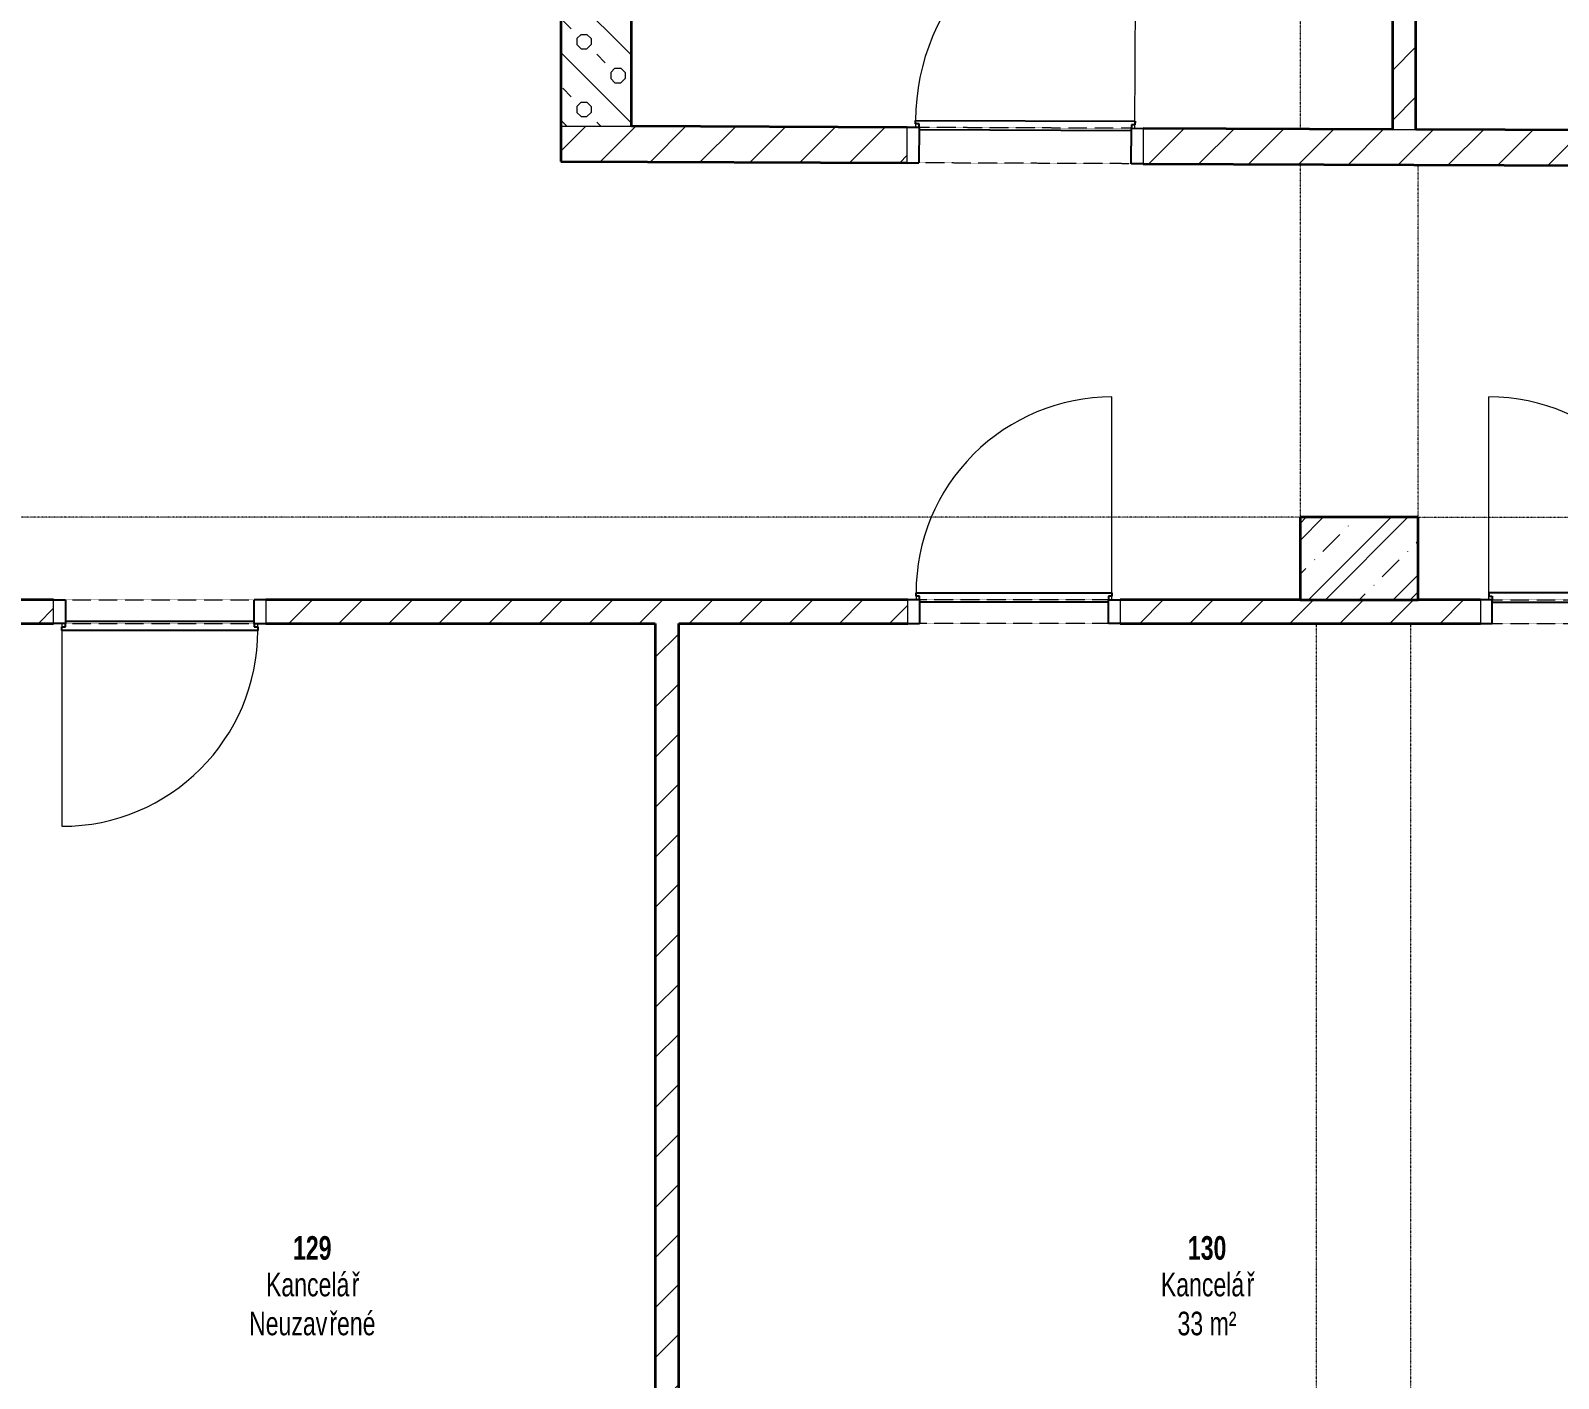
# Model space of a CAD drawing. Header units: millimetres. Extents: x -3281 to 232784, y -45352 to 20466.
# Drawn here: x 23399 to 29874, y -26013 to -20299 of the extents above; entities that cross this region are included whole.
import ezdxf

# ---------------------------------------------------------------- set-up
doc = ezdxf.new("R2010")
doc.units = ezdxf.units.MM
doc.linetypes.add('Dash dot dot', pattern=[5, 2, -1, 0, -1, 0, -1])
doc.linetypes.add('Čerchovaná se dvěma tečkami', pattern=[2.59, 1, -0.53, 0, -0.53, 0, -0.53])
for name, color, linetype, lineweight in [('A-AREA-IDEN', 2, 'Continuous', 9), ('A-DETL', 90, 'Continuous', 13), ('A-DOOR', 31, 'Continuous', 13), ('A-DOOR-FRAM', 31, 'Continuous', 25), ('A-WALL', 113, 'Continuous', 13), ('S-COLS', 52, 'Continuous', 13)]:
    doc.layers.add(name, color=color, linetype=linetype, lineweight=lineweight)
doc.layers.add('A-WALL-PATT', color=111, linetype='Continuous')
doc.styles.add('Arial_1', font='arial.ttf', dxfattribs={"width": 0.7, "height": 100})
doc.styles.add('Arial_B', font='arialbd.ttf', dxfattribs={"width": 0.7, "height": 100})
pattern_1 = [(45, (0, 0), (-106.066, 106.066), [])]

# ---------------------------------------------------------------- blocks, each defined once
blk = doc.blocks.new('DVERE_1k_oblozka - DD03_01_800x1970_koupelna-1549492-1NP_NÁVRH A')
at = {"layer": 'A-DOOR'}
for p, q in [((-450, 52.9), (-400, 52.9)), ((-450, -47.1), (-450, 52.9)), ((-400, 52.9), (-400, -47.1)), ((400, 52.9), (450, 52.9)), ((400, -47.1), (400, 52.9)), ((450, 52.9), (450, -47.1)), ((-400, -47.1), (-450, -47.1)), ((-415, -47.1), (-415, -907.1)), ((450, -47.1), (400, -47.1)), ((415, -77.1), (415, -47.1)), ((305, -77.1), (-305, -77.1))]:
    blk.add_line(p, q, dxfattribs=at)
at = {"layer": 'A-DOOR', "linetype": 'Čerchovaná se dvěma tečkami'}
for p, q in [((-400, 52.9), (400, 52.9)), ((-400, -47.1), (400, -47.1))]:
    blk.add_line(p, q, dxfattribs=at)
at = {"layer": 'A-DOOR', "lineweight": 25}
for p, q in [((-415, -62.1), (-400, -62.1)), ((-415, -77.1), (-415, -62.1)), ((-400, -37.1), (400, -37.1)), ((-400, -62.1), (-400, -47.1)), ((400, -47.1), (400, -62.1)), ((400, -62.1), (415, -62.1)), ((415, -62.1), (415, -77.1)), ((415, -77.1), (-415, -77.1))]:
    blk.add_line(p, q, dxfattribs=at)
at = {"layer": 'A-DOOR'}
blk.add_arc((-415, -77.1), 830, 270, 0, dxfattribs=at)
at = {"layer": 'A-DOOR-FRAM'}
for p, q in [((-450, 52.9), (-400, 52.9)), ((-400, 52.9), (-400, -47.1)), ((400, -47.1), (400, 52.9)), ((450, 52.9), (400, 52.9)), ((-400, -47.1), (-450, -47.1)), ((400, -47.1), (450, -47.1))]:
    blk.add_line(p, q, dxfattribs=at)
blk = doc.blocks.new('DVERE_1k_oblozka - DD03_01_900x1970_koupelna-1549502-1NP_NÁVRH A')
at = {"layer": 'A-DOOR'}
for p, q in [((-500, 77.9), (-450, 77.9)), ((-500, -72.1), (-500, 77.9)), ((-450, 77.9), (-450, -72.1)), ((450, 77.9), (500, 77.9)), ((450, -72.1), (450, 77.9)), ((500, 77.9), (500, -72.1)), ((-450, -72.1), (-500, -72.1)), ((-465, -72.1), (-465, -1032.1)), ((355, -102.1), (-355, -102.1)), ((500, -72.1), (450, -72.1)), ((465, -102.1), (465, -72.1))]:
    blk.add_line(p, q, dxfattribs=at)
at = {"layer": 'A-DOOR', "linetype": 'Čerchovaná se dvěma tečkami'}
for p, q in [((-450, 77.9), (450, 77.9)), ((-450, -72.1), (450, -72.1))]:
    blk.add_line(p, q, dxfattribs=at)
at = {"layer": 'A-DOOR', "lineweight": 25}
for p, q in [((-450, -62.1), (450, -62.1)), ((-465, -87.1), (-450, -87.1)), ((-465, -102.1), (-465, -87.1)), ((465, -102.1), (-465, -102.1)), ((-450, -87.1), (-450, -72.1)), ((450, -72.1), (450, -87.1)), ((450, -87.1), (465, -87.1)), ((465, -87.1), (465, -102.1))]:
    blk.add_line(p, q, dxfattribs=at)
at = {"layer": 'A-DOOR'}
blk.add_arc((-465, -102.1), 930, 270, 0, dxfattribs=at)
at = {"layer": 'A-DOOR-FRAM'}
for p, q in [((-500, 77.9), (-450, 77.9)), ((-450, 77.9), (-450, -72.1)), ((450, -72.1), (450, 77.9)), ((500, 77.9), (450, 77.9)), ((-450, -72.1), (-500, -72.1)), ((450, -72.1), (500, -72.1))]:
    blk.add_line(p, q, dxfattribs=at)
blk = doc.blocks.new('Betonový pravoúhlý sloup - 350 x 500mm-2256481-1NP_NÁVRH A')
at = {"layer": 'S-COLS'}
h = blk.add_hatch(dxfattribs=at)
h.set_pattern_fill('FP_145', color=256, style=0, pattern_type=2)
h.set_pattern_definition([(315, (22537.5, 29028.95), (179.6051, 179.6051), []), (315, (22537.5, 28957.1), (179.6051, 179.6051), []), (315, (22537.5, 28813.43), (251.4472, 107.763), [101.6, -50.8, 1.676, -49.124])])
h.paths.add_polyline_path([(-175, -250), (175, -250), (175, 250), (-175, 250)])
at = {"layer": 'S-COLS', "lineweight": 35}
for p, q in [((175, 250), (-175, 250)), ((-175, 250), (-175, -250)), ((175, -250), (175, 250)), ((-175, -250), (175, -250))]:
    blk.add_line(p, q, dxfattribs=at)
blk = doc.blocks.new('DVERE_1k_oblozka - DD03_01_800x1970_koupelna-1549498-1NP_NÁVRH A')
at = {"layer": 'A-DOOR'}
for p, q in [((-415, 47.1), (-415, 907.1)), ((305, 77.1), (-305, 77.1)), ((415, 77.1), (415, 47.1)), ((-400, 47.1), (-450, 47.1)), ((-450, 47.1), (-450, -52.9)), ((-400, -52.9), (-400, 47.1)), ((450, 47.1), (400, 47.1)), ((400, 47.1), (400, -52.9)), ((450, -52.9), (450, 47.1)), ((-450, -52.9), (-400, -52.9)), ((400, -52.9), (450, -52.9))]:
    blk.add_line(p, q, dxfattribs=at)
at = {"layer": 'A-DOOR', "lineweight": 25}
for p, q in [((415, 77.1), (-415, 77.1)), ((-415, 77.1), (-415, 62.1)), ((415, 62.1), (415, 77.1)), ((-415, 62.1), (-400, 62.1)), ((-400, 62.1), (-400, 47.1)), ((-400, 37.1), (400, 37.1)), ((400, 47.1), (400, 62.1)), ((400, 62.1), (415, 62.1))]:
    blk.add_line(p, q, dxfattribs=at)
at = {"layer": 'A-DOOR', "linetype": 'Čerchovaná se dvěma tečkami'}
for p, q in [((-400, 47.1), (400, 47.1)), ((-400, -52.9), (400, -52.9))]:
    blk.add_line(p, q, dxfattribs=at)
at = {"layer": 'A-DOOR'}
blk.add_arc((-415, 77.1), 830, 360, 90, dxfattribs=at)
at = {"layer": 'A-DOOR-FRAM'}
for p, q in [((-400, 47.1), (-450, 47.1)), ((-400, -52.9), (-400, 47.1)), ((400, 47.1), (400, -52.9)), ((400, 47.1), (450, 47.1)), ((-450, -52.9), (-400, -52.9)), ((450, -52.9), (400, -52.9))]:
    blk.add_line(p, q, dxfattribs=at)

msp = doc.modelspace()

# ---------------------------------------------------------------- hatches: boundary and pattern name
at = {"layer": 'A-WALL-PATT', "lineweight": 13}
h = msp.add_hatch(dxfattribs=at)
h.set_pattern_fill('FP_4', color=256, style=0, pattern_type=2)
h.set_pattern_definition(pattern_1)
h.paths.add_polyline_path([(29270.2, -20718.5), (29270.2, -17934.7), (29170.2, -17934.7), (29170.2, -20718.1)])
h = msp.add_hatch(dxfattribs=at)
h.set_pattern_fill('FP_31', color=256, angle=-135, style=0, pattern_type=2)
h.set_pattern_definition([(315, (25646.15, -20392.04), (143.684, 143.684), []), (270, (25713.45, -20620.98), (143.684, -143.684), [25.4, -261.97]), (315, (25713.45, -20646.38), (143.684, 143.684), [25.4, -177.8]), (5e-14, (25731.41, -20664.34), (143.684, 143.684), [25.4, -261.968]), (45, (25756.8, -20664.34), (-143.684, 143.684), [25.4, -177.8]), (270, (25774.77, -20620.98), (143.684, -143.684), [25.4, -261.97]), (315, (25756.81, -20603.02), (143.684, 143.684), [25.4, -177.8]), (5e-14, (25731.41, -20603.02), (143.684, 143.684), [25.4, -261.97]), (45, (25713.45, -20620.98), (-143.684, 143.684), [25.4, -177.8]), (315, (25798, -20687.57), (143.684, 143.684), [50.8, -152.4])])
h.paths.add_polyline_path([(25946.1, -20705.3), (25946.1, -19936.3), (25646.1, -19936.3), (25646.1, -20704.1), (25846.1, -20704.9)])
h = msp.add_hatch(dxfattribs=at)
h.set_pattern_fill('FP_4', color=256, style=0, pattern_type=2)
h.set_pattern_definition(pattern_1)
h.paths.add_polyline_path([(33735.2, -20886.2), (33735.2, -20736.2), (32005.2, -20729.4), (32004.6, -20879.4), (32005.2, -20879.4)])
h.paths.add_polyline_path([(31004.6, -20875.4), (31005.2, -20725.4), (28114.3, -20713.9), (28113.7, -20863.9), (28114.3, -20863.9)])
h.paths.add_polyline_path([(27113.7, -20859.9), (27114.3, -20709.9), (25646.1, -20704.1), (25646.1, -20854.1)])
h = msp.add_hatch(dxfattribs=at)
h.set_pattern_fill('FP_4', color=256, style=0, pattern_type=2)
h.set_pattern_definition(pattern_1)
h.paths.add_polyline_path([(31843.3, -22812.5), (31913.3, -22812.5), (31913.3, -22712.5), (30443.3, -22712.5), (30443.3, -22812.5), (31743.3, -22812.5)])
h.paths.add_polyline_path([(24396.5, -22812.5), (27116.5, -22812.5), (27116.5, -22712.5), (24396.5, -22712.5)])
h.paths.add_polyline_path([(23352.5, -22812.5), (23496.5, -22812.5), (23496.5, -22712.5), (23352.5, -22712.5)])
h.paths.add_polyline_path([(29279, -22812.5), (29543.3, -22812.5), (29543.3, -22712.5), (28016.5, -22712.5), (28016.5, -22812.5), (28779, -22812.5)])
h.paths.add_polyline_path([(34818.3, -22812.5), (34818.3, -22732.3), (34688.3, -22732.3), (34688.3, -22712.5), (34015.8, -22712.5), (34015.8, -22719.8), (33790.8, -22719.8), (33790.8, -22712.5), (32813.3, -22712.5), (32813.3, -22812.5), (34688.3, -22812.5)])
h = msp.add_hatch(dxfattribs=at)
h.set_pattern_fill('FP_4', color=256, style=0, pattern_type=2)
h.set_pattern_definition(pattern_1)
h.paths.add_polyline_path([(26146.5, -28812.5), (26146.5, -22812.5), (26046.5, -22812.5), (26046.5, -28812.5)])

# ---------------------------------------------------------------- linework, layer by layer
at = {"layer": 'A-DETL', "linetype": 'Dash dot dot'}
for p, q in [((28779, -17934.7), (28779, -20716.6)), ((28779, -20866.6), (28779, -22362.5)), ((29279, -22362.5), (29279, -20868.5)), ((28779, -22362.5), (23352.5, -22362.5)), ((29279, -22362.5), (34688.3, -22362.5)), ((28848.8, -28417.5), (28848.8, -22812.5)), ((29248.8, -28417.5), (29248.8, -22812.5))]:
    msp.add_line(p, q, dxfattribs=at)
at = {"layer": 'A-WALL', "lineweight": 35}
for p, q in [((25946.1, -20705.3), (25946.1, -17584.7)), ((29170.2, -17934.7), (29170.2, -20718.1)), ((29270.2, -20718.5), (29270.2, -17934.7)), ((25646.1, -20036.3), (25646.1, -20854.1)), ((27114.3, -20709.9), (25946.1, -20705.3)), ((29170.2, -20718.1), (28114.3, -20713.9)), ((31005.2, -20725.4), (29270.2, -20718.5)), ((25646.1, -20854.1), (27113.7, -20859.9)), ((28113.7, -20863.9), (31004.6, -20875.4)), ((23496.5, -22712.5), (23352.5, -22712.5)), ((27116.5, -22712.5), (24396.5, -22712.5)), ((28779, -22712.5), (28016.5, -22712.5)), ((29543.3, -22712.5), (29279, -22712.5)), ((23352.5, -22812.5), (23496.5, -22812.5)), ((24396.5, -22812.5), (26046.5, -22812.5)), ((26046.5, -22812.5), (26046.5, -28812.5)), ((26146.5, -22812.5), (27116.5, -22812.5)), ((26146.5, -28812.5), (26146.5, -22812.5)), ((28016.5, -22812.5), (29543.3, -22812.5))]:
    msp.add_line(p, q, dxfattribs=at)
at = {"layer": 'A-WALL'}
for p, q in [((25646.1, -20704.1), (25946.1, -20705.3)), ((29170.2, -20718.1), (29270.2, -20718.5))]:
    msp.add_line(p, q, dxfattribs=at)

# ---------------------------------------------------------------- block references
at = {"layer": 'A-DOOR'}
for name, p, rotation in [('DVERE_1k_oblozka - DD03_01_900x1970_koupelna-1549502-1NP_NÁVRH A', (27614, -20784.1), 179.7724506317132), ('DVERE_1k_oblozka - DD03_01_800x1970_koupelna-1549492-1NP_NÁVRH A', (27566.5, -22759.7), 180)]:
    msp.add_blockref(name, p, dxfattribs=dict(at, rotation=rotation))
for name, p in [('DVERE_1k_oblozka - DD03_01_800x1970_koupelna-1549498-1NP_NÁVRH A', (29993.3, -22759.7)), ('DVERE_1k_oblozka - DD03_01_800x1970_koupelna-1549492-1NP_NÁVRH A', (23946.5, -22765.4))]:
    msp.add_blockref(name, p, dxfattribs=at)
at = {"layer": 'S-COLS', "rotation": 89.9999999999999}
msp.add_blockref('Betonový pravoúhlý sloup - 350 x 500mm-2256481-1NP_NÁVRH A', (29029, -22537.5), dxfattribs=at)

# ---------------------------------------------------------------- texts
at = {"layer": 'A-AREA-IDEN', "lineweight": 18, "char_height": 100, "attachment_point": 1}
for s, insert, width, style in [('129', (24511.1, -25409.6), 202.025, 'Arial_B'), ('130', (28303.4, -25409.6), 202.025, 'Arial_B'), ('Kancelá', (24396.5, -25564.9), 440.527, 'Arial_1'), ('\\fArial|b0|i0|c238|p34|;\\W.7;ř', (24759.9, -25564.9), 39.283, 'Arial_1'), ('Kancelá', (28188.8, -25564.9), 440.527, 'Arial_1'), ('\\fArial|b0|i0|c238|p34|;\\W.7;ř', (28552.2, -25564.9), 39.283, 'Arial_1'), ('Neuzav', (24324.7, -25729.9), 412.468, 'Arial_1'), ('řené', (24665, -25729.9), 241.308, 'Arial_1'), ('33 m²', (28259.5, -25729.9), 308.65, 'Arial_1')]:
    msp.add_mtext(s, dxfattribs=dict(at, insert=insert, width=width, style=style))

doc.saveas('drawing.dxf')
